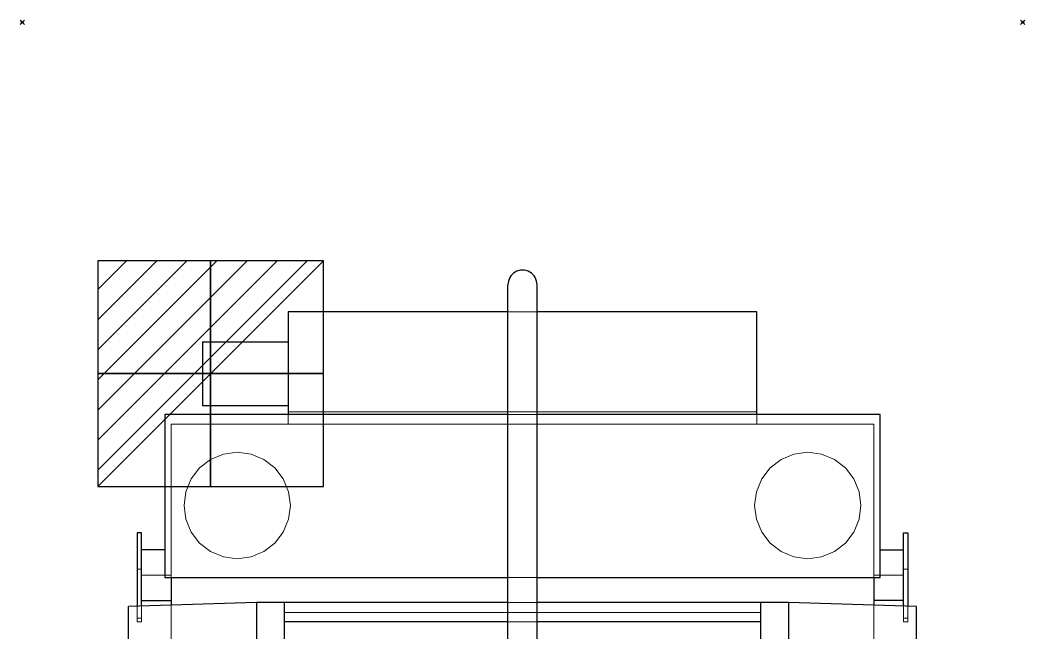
# Model space of a CAD drawing. Header units: millimetres. Extents: x -1 to 471, y -837 to 1.
# Drawn here: x -1 to 471, y -286.8 to 1 of the extents above; entities that cross this region are included whole.
import ezdxf

# ---------------------------------------------------------------- set-up
doc = ezdxf.new("R2010")
doc.units = ezdxf.units.MM
doc.header["$PDMODE"] = 35
for name, color, linetype in [('IQ_200_2D', 1, 'Continuous'), ('IQ_200_3D', 1, 'Continuous'), ('IQ_204_2D', 7, 'Continuous'), ('IQ_204_3D', 7, 'Continuous'), ('IQ_CON_ELECTRICITY_INT', 7, 'Continuous'), ('IQ_INS_3D', 3, 'Continuous')]:
    doc.layers.add(name, color=color, linetype=linetype)

# ---------------------------------------------------------------- blocks, each defined once
blk = doc.blocks.new('*X2')
at = {"color": 0}
for p, q in [((286.774344, 2204.447934), (296.618251, 2214.291842)), ((286.774344, 2205.862148), (295.204037, 2214.291842)), ((286.774344, 2207.276361), (293.789824, 2214.291842)), ((286.774344, 2208.690575), (292.37561, 2214.291842)), ((286.774344, 2210.104788), (290.961397, 2214.291842)), ((286.774344, 2211.519002), (289.547183, 2214.291842)), ((286.774344, 2212.933216), (288.13297, 2214.291842))]:
    blk.add_line(p, q, dxfattribs=at)
blk = doc.blocks.new('ELECTRICITY')
for p, q in [((2.121, 2.121), (-2.121, 2.121)), ((-2.121, 2.121), (-2.121, -2.121)), ((-2.121, -2.121), (2.121, 2.121)), ((2.121, -2.121), (2.121, 2.121)), ((-2.121, -2.121), (2.121, -2.121))]:
    blk.add_line(p, q)
at = {"extrusion": (-1, 0, 0)}
for p, q in [((0, -2.121, 2.121), (0, 2.121, 2.121)), ((0, 2.121, -2.121), (0, -2.121, -2.121)), ((0, 2.121, 2.121), (0, 2.121, -2.121)), ((0, 2.121, -2.121), (0, -2.121, 2.121)), ((0, -2.121, -2.121), (0, -2.121, 2.121))]:
    blk.add_line(p, q, dxfattribs=at)
at = {"extrusion": (0, -1, 0)}
for p, q in [((2.121, 0, 2.121), (-2.121, 0, 2.121)), ((-2.121, 0, -2.121), (2.121, 0, -2.121)), ((-2.121, 0, 2.121), (-2.121, 0, -2.121)), ((-2.121, 0, -2.121), (2.121, 0, 2.121)), ((2.121, 0, -2.121), (2.121, 0, 2.121))]:
    blk.add_line(p, q, dxfattribs=at)
at = {"xscale": 0.4000000000000909, "yscale": 0.4000000000000909, "zscale": 0.4000000000000909}
blk.add_blockref('*X2', (-116.831, -883.595), dxfattribs=at)
at = {"extrusion": (-1, 0, 0), "xscale": 0.3999999999999773, "yscale": 0.3999999999999773, "zscale": 0.3999999999999773}
blk.add_blockref('*X2', (-116.831, -883.595), dxfattribs=at)
at = {"extrusion": (0, -1, 0), "xscale": 0.4000000000000909, "yscale": 0.4000000000000909, "zscale": 0.4000000000000909}
blk.add_blockref('*X2', (-116.831, -883.595), dxfattribs=at)

msp = doc.modelspace()

# ---------------------------------------------------------------- linework, layer by layer
at = {"layer": 'IQ_200_2D'}
for p, q in [((125, -136), (125, -184.28)), ((228.16, -136), (125, -136)), ((345, -136), (241.84, -136)), ((345, -184.28), (345, -136)), ((67, -184.28), (67, -260.84)), ((228.16, -184.28), (67, -184.28)), ((403, -184.28), (241.84, -184.28)), ((403, -260.84), (403, -184.28)), ((54.06, -239.81), (54.06, -274.29)), ((55.98, -239.81), (54.06, -239.81)), ((55.98, -274.23), (55.98, -239.81)), ((414.02, -274.23), (414.02, -239.81)), ((414.02, -239.81), (415.94, -239.81)), ((415.94, -239.81), (415.94, -274.29)), ((67, -247.72), (55.98, -247.72)), ((403, -247.72), (414.02, -247.72)), ((67, -260.84), (228.16, -260.84)), ((70, -260.84), (70, -273.78)), ((241.84, -260.84), (403, -260.84)), ((400, -260.84), (400, -273.78)), ((110, -272.5), (50, -274.42)), ((55.98, -271.64), (70, -271.64)), ((110, -272.5), (110, -722.48)), ((228.16, -272.5), (110, -272.5)), ((123, -272.5), (123, -768.9)), ((360, -272.5), (241.84, -272.5)), ((347, -768.9), (347, -272.5)), ((360, -272.5), (360, -722.48)), ((420, -274.42), (360, -272.5)), ((414.02, -271.64), (400, -271.64)), ((50, -756.46), (50, -274.42)), ((420, -756.46), (420, -274.42)), ((228.16, -281.68), (123, -281.68)), ((347, -281.68), (241.84, -281.68))]:
    msp.add_line(p, q, dxfattribs=at)
at = {"layer": 'IQ_200_3D', "linetype": 'Continuous', "lineweight": 5}
for points, invisible_edges in [([(125, -182.99, 940.08), (125, -188.76, 935.59), (125, -188.76, 1165.01), (125, -136, 1131.58)], 1), ([(345, -188.76, 1165.01), (345, -188.76, 935.59), (345, -182.99, 940.08), (345, -136, 1131.58)], 2), ([(125, -182.99, 940.08), (125, -183.45, 938.85), (125, -186.22, 936.16), (125, -188.76, 935.59)], 14), ([(345, -183.45, 938.85), (125, -183.45, 938.85), (125, -182.99, 940.08), (345, -182.99, 940.08)], 1), ([(125, -184.17, 937.75), (125, -185.11, 936.84), (125, -186.22, 936.16), (125, -183.45, 938.85)], 4), ([(345, -184.17, 937.75), (125, -184.17, 937.75), (125, -183.45, 938.85), (345, -183.45, 938.85)], 5), ([(345, -186.22, 936.16), (345, -183.45, 938.85), (345, -182.99, 940.08), (345, -188.76, 935.59)], 13), ([(345, -184.17, 937.75), (345, -183.45, 938.85), (345, -186.22, 936.16), (345, -185.11, 936.84)], 2), ([(400, -291.94, 926), (70, -291.94, 926), (70, -188.76, 926), (400, -188.76, 926)], 1), ([(70, -291.94, 926), (70, -291.94, 1140.87), (70, -260.84, 1140.87), (70, -188.76, 926)], 4), ([(70, -188.76, 1167.78), (70, -188.76, 926), (70, -260.84, 1140.87), (70, -260.84, 1167.78)], 2), ([(125, -188.76, 935.59), (345, -188.76, 935.59), (400, -188.76, 926), (70, -188.76, 926)], 10), ([(400, -188.76, 1167.78), (345, -188.76, 1165.01), (125, -188.76, 1165.01), (70, -188.76, 1167.78)], 5), ([(125, -188.76, 935.59), (70, -188.76, 926), (70, -188.76, 1167.78), (125, -188.76, 1165.01)], 5), ([(125, -184.17, 937.75), (345, -184.17, 937.75), (345, -185.11, 936.84), (125, -185.11, 936.84)], 5), ([(345, -186.22, 936.16), (125, -186.22, 936.16), (125, -185.11, 936.84), (345, -185.11, 936.84)], 5), ([(125, -186.22, 936.16), (125, -187.46, 935.73), (125, -188.76, 935.59)], 12), ([(345, -187.46, 935.73), (125, -187.46, 935.73), (125, -186.22, 936.16), (345, -186.22, 936.16)], 5), ([(345, -188.76, 935.59), (125, -188.76, 935.59), (125, -187.46, 935.73), (345, -187.46, 935.73)], 4), ([(345, -186.22, 936.16), (345, -188.76, 935.59), (345, -187.46, 935.73)], 1), ([(400, -188.76, 1167.78), (400, -188.76, 926), (345, -188.76, 935.59), (345, -188.76, 1165.01)], 10), ([(400, -260.84, 1140.87), (400, -188.76, 926), (400, -188.76, 1167.78), (400, -260.84, 1167.78)], 1), ([(400, -291.94, 926), (400, -188.76, 926), (400, -260.84, 1140.87), (400, -291.94, 1140.87)], 2), ([(70, -291.94, 1140.87), (400, -291.94, 1140.87), (400, -260.84, 1140.87), (70, -260.84, 1140.87)], 1), ([(347, -272.5, 1227.48), (123, -272.5, 1227.48), (123, -273.68, 1236.52), (347, -273.68, 1236.52)], 4), ([(123, -277.16, 1244.94), (347, -277.16, 1244.94), (347, -273.68, 1236.52), (123, -273.68, 1236.52)], 4)]:
    msp.add_3dface(points, dxfattribs=dict(at, invisible_edges=invisible_edges))
for points in [[(345, -182.99, 940.08), (125, -182.99, 940.08), (125, -136, 1131.58), (345, -136, 1131.58)], [(345, -136, 1131.58), (125, -136, 1131.58), (125, -188.76, 1165.01), (345, -188.76, 1165.01)], [(403, -184.28, 1167.78), (67, -184.28, 1167.78), (67, -184.28, 1179.96), (403, -184.28, 1179.96)], [(403, -260.84, 1167.78), (67, -260.84, 1167.78), (67, -184.28, 1167.78), (403, -184.28, 1167.78)], [(403, -184.28, 1179.96), (67, -184.28, 1179.96), (67, -260.84, 1179.96), (403, -260.84, 1179.96)], [(67, -184.28, 1167.78), (67, -260.84, 1167.78), (67, -260.84, 1179.96), (67, -184.28, 1179.96)], [(400, -188.76, 1167.78), (70, -188.76, 1167.78), (70, -260.84, 1167.78), (400, -260.84, 1167.78)], [(403, -260.84, 1179.96), (403, -260.84, 1167.78), (403, -184.28, 1167.78), (403, -184.28, 1179.96)], [(403, -260.84, 1179.96), (67, -260.84, 1179.96), (67, -260.84, 1167.78), (403, -260.84, 1167.78)], [(400, -260.84, 1167.78), (70, -260.84, 1167.78), (70, -260.84, 1140.87), (400, -260.84, 1140.87)], [(347, -272.5, 1212), (123, -272.5, 1212), (123, -272.5, 1227.48), (347, -272.5, 1227.48)], [(347, -281.68, 1212), (123, -281.68, 1212), (123, -272.5, 1212), (347, -272.5, 1212)], [(347, -277.16, 1244.94), (123, -277.16, 1244.94), (123, -306.75, 1296.35), (347, -306.75, 1296.35)], [(347, -281.68, 1147.92), (123, -281.68, 1147.92), (123, -281.68, 1212), (347, -281.68, 1212)], [(347, -723.43, 1147.92), (123, -723.43, 1147.92), (123, -281.68, 1147.92), (347, -281.68, 1147.92)]]:
    msp.add_3dface(points, dxfattribs=at)
at = {"layer": 'IQ_204_2D'}
for p, q in [((228.16, -475.64), (228.16, -123.38)), ((241.84, -475.64), (241.84, -123.38)), ((84.67, -150.05), (84.67, -180.05)), ((84.67, -150.05), (125, -150.05)), ((84.67, -180.05), (125, -180.05))]:
    msp.add_line(p, q, dxfattribs=at)
msp.add_ellipse((235, -123.38), major_axis=(0, 7), ratio=0.977114, start_param=4.712389, end_param=7.853982, dxfattribs=at)
at = {"layer": 'IQ_204_3D', "linetype": 'Continuous', "lineweight": 5}
for points, invisible_edges in [([(84.67, -150.56, 1126.45), (125, -150.56, 1126.45), (125, -150.05, 1122.57), (84.67, -150.05, 1122.57)], 5), ([(125, -150.56, 1118.68), (84.67, -150.56, 1118.68), (84.67, -150.05, 1122.57), (125, -150.05, 1122.57)], 5), ([(84.67, -150.05, 1122.57), (84.67, -150.56, 1118.68), (84.67, -152.06, 1115.07), (84.67, -152.06, 1130.07)], 12), ([(84.67, -150.05, 1122.57), (84.67, -152.06, 1130.07), (84.67, -150.56, 1126.45)], 1), ([(84.67, -152.06, 1130.07), (125, -152.06, 1130.07), (125, -150.56, 1126.45), (84.67, -150.56, 1126.45)], 5), ([(84.67, -150.56, 1118.68), (125, -150.56, 1118.68), (125, -152.06, 1115.07), (84.67, -152.06, 1115.07)], 5), ([(84.67, -154.44, 1133.17), (125, -154.44, 1133.17), (125, -152.06, 1130.07), (84.67, -152.06, 1130.07)], 5), ([(84.67, -152.06, 1115.07), (125, -152.06, 1115.07), (125, -154.44, 1111.96), (84.67, -154.44, 1111.96)], 5), ([(84.67, -152.06, 1130.07), (84.67, -152.06, 1115.07), (84.67, -154.44, 1111.96), (84.67, -161.17, 1137.05)], 13), ([(84.67, -161.17, 1137.05), (84.67, -157.55, 1135.56), (84.67, -154.44, 1133.17), (84.67, -152.06, 1130.07)], 8), ([(84.67, -157.55, 1135.56), (125, -157.55, 1135.56), (125, -154.44, 1133.17), (84.67, -154.44, 1133.17)], 5), ([(84.67, -154.44, 1111.96), (125, -154.44, 1111.96), (125, -157.55, 1109.57), (84.67, -157.55, 1109.57)], 5), ([(84.67, -154.44, 1111.96), (84.67, -157.55, 1109.57), (84.67, -168.93, 1108.08), (84.67, -161.17, 1137.05)], 14), ([(84.67, -161.17, 1137.05), (125, -161.17, 1137.05), (125, -157.55, 1135.56), (84.67, -157.55, 1135.56)], 5), ([(84.67, -157.55, 1109.57), (125, -157.55, 1109.57), (125, -161.17, 1108.08), (84.67, -161.17, 1108.08)], 5), ([(84.67, -157.55, 1109.57), (84.67, -161.17, 1108.08), (84.67, -165.05, 1107.57), (84.67, -168.93, 1108.08)], 8), ([(84.67, -165.05, 1137.57), (125, -165.05, 1137.57), (125, -161.17, 1137.05), (84.67, -161.17, 1137.05)], 4), ([(84.67, -161.17, 1108.08), (125, -161.17, 1108.08), (125, -165.05, 1107.57), (84.67, -165.05, 1107.57)], 1), ([(84.67, -168.93, 1137.05), (84.67, -165.05, 1137.57), (84.67, -161.17, 1137.05), (84.67, -172.55, 1135.56)], 4), ([(84.67, -172.55, 1135.56), (84.67, -161.17, 1137.05), (84.67, -168.93, 1108.08)], 15), ([(125, -165.05, 1107.57), (125, -168.93, 1108.08), (84.67, -168.93, 1108.08), (84.67, -165.05, 1107.57)], 2), ([(84.67, -168.93, 1137.05), (125, -168.93, 1137.05), (125, -165.05, 1137.57), (84.67, -165.05, 1137.57)], 1), ([(125, -168.93, 1108.08), (125, -172.55, 1109.57), (84.67, -172.55, 1109.57), (84.67, -168.93, 1108.08)], 10), ([(84.67, -172.55, 1135.56), (125, -172.55, 1135.56), (125, -168.93, 1137.05), (84.67, -168.93, 1137.05)], 5), ([(84.67, -168.93, 1108.08), (84.67, -172.55, 1109.57), (84.67, -175.66, 1111.96), (84.67, -179.54, 1118.68)], 12), ([(84.67, -178.04, 1130.07), (84.67, -168.93, 1108.08), (84.67, -179.54, 1118.68), (84.67, -180.05, 1122.57)], 11), ([(84.67, -178.04, 1130.07), (84.67, -175.66, 1133.17), (84.67, -172.55, 1135.56), (84.67, -168.93, 1108.08)], 12), ([(125, -172.55, 1109.57), (125, -175.66, 1111.96), (84.67, -175.66, 1111.96), (84.67, -172.55, 1109.57)], 10), ([(84.67, -175.66, 1133.17), (125, -175.66, 1133.17), (125, -172.55, 1135.56), (84.67, -172.55, 1135.56)], 5), ([(125, -178.04, 1115.07), (84.67, -178.04, 1115.07), (84.67, -175.66, 1111.96), (125, -175.66, 1111.96)], 5), ([(84.67, -178.04, 1130.07), (125, -178.04, 1130.07), (125, -175.66, 1133.17), (84.67, -175.66, 1133.17)], 5), ([(84.67, -179.54, 1118.68), (84.67, -175.66, 1111.96), (84.67, -178.04, 1115.07)], 1), ([(84.67, -178.04, 1115.07), (125, -178.04, 1115.07), (125, -179.54, 1118.68), (84.67, -179.54, 1118.68)], 5), ([(84.67, -179.54, 1126.45), (125, -179.54, 1126.45), (125, -178.04, 1130.07), (84.67, -178.04, 1130.07)], 5), ([(84.67, -179.54, 1126.45), (84.67, -178.04, 1130.07), (84.67, -180.05, 1122.57)], 2), ([(84.67, -179.54, 1118.68), (125, -179.54, 1118.68), (125, -180.05, 1122.57), (84.67, -180.05, 1122.57)], 5), ([(125, -179.54, 1126.45), (84.67, -179.54, 1126.45), (84.67, -180.05, 1122.57), (125, -180.05, 1122.57)], 5), ([(88.5, -205.35, 900), (94.53, -202.85, 900), (101, -202, 900), (113.5, -205.35, 900)], 12), ([(94.53, -202.85, 926), (94.53, -202.85, 900), (88.5, -205.35, 900), (88.5, -205.35, 926)], 5), ([(94.53, -202.85, 900), (94.53, -202.85, 926), (101, -202, 926), (101, -202, 900)], 5), ([(113.5, -205.35, 900), (101, -202, 900), (107.47, -202.85, 900)], 1), ([(107.47, -202.85, 926), (107.47, -202.85, 900), (101, -202, 900), (101, -202, 926)], 5), ([(113.5, -205.35, 926), (113.5, -205.35, 900), (107.47, -202.85, 900), (107.47, -202.85, 926)], 5), ([(369, -202, 900), (381.5, -248.65, 900), (351.32, -209.32, 900), (362.53, -202.85, 900)], 7), ([(351.32, -209.32, 900), (356.5, -205.35, 900), (362.53, -202.85, 900)], 12), ([(362.53, -202.85, 926), (362.53, -202.85, 900), (356.5, -205.35, 900), (356.5, -205.35, 926)], 5), ([(362.53, -202.85, 900), (362.53, -202.85, 926), (369, -202, 926), (369, -202, 900)], 5), ([(375.47, -202.85, 900), (381.5, -205.35, 900), (386.68, -209.32, 900), (369, -202, 900)], 4), ([(369, -202, 900), (386.68, -209.32, 900), (381.5, -248.65, 900)], 15), ([(375.47, -202.85, 926), (375.47, -202.85, 900), (369, -202, 900), (369, -202, 926)], 5), ([(381.5, -205.35, 926), (381.5, -205.35, 900), (375.47, -202.85, 900), (375.47, -202.85, 926)], 5), ([(94.53, -251.15, 900), (88.5, -248.65, 900), (83.32, -244.68, 900), (113.5, -205.35, 900)], 12), ([(88.5, -205.35, 900), (113.5, -205.35, 900), (83.32, -244.68, 900), (83.32, -209.32, 900)], 7), ([(88.5, -205.35, 926), (88.5, -205.35, 900), (83.32, -209.32, 900), (83.32, -209.32, 926)], 5), ([(125.15, -220.53, 900), (94.53, -251.15, 900), (113.5, -205.35, 900)], 15), ([(113.5, -205.35, 900), (118.68, -209.32, 900), (122.65, -214.5, 900), (125.15, -220.53, 900)], 8), ([(118.68, -209.32, 926), (118.68, -209.32, 900), (113.5, -205.35, 900), (113.5, -205.35, 926)], 5), ([(356.5, -205.35, 926), (356.5, -205.35, 900), (351.32, -209.32, 900), (351.32, -209.32, 926)], 5), ([(386.68, -209.32, 926), (386.68, -209.32, 900), (381.5, -205.35, 900), (381.5, -205.35, 926)], 5), ([(83.32, -209.32, 900), (83.32, -244.68, 900), (76.85, -220.53, 900), (79.35, -214.5, 900)], 3), ([(83.32, -209.32, 926), (83.32, -209.32, 900), (79.35, -214.5, 900), (79.35, -214.5, 926)], 5), ([(122.65, -214.5, 926), (122.65, -214.5, 900), (118.68, -209.32, 900), (118.68, -209.32, 926)], 5), ([(351.32, -209.32, 900), (344, -227, 900), (344.85, -220.53, 900), (347.35, -214.5, 900)], 1), ([(344.85, -233.47, 900), (344, -227, 900), (351.32, -209.32, 900)], 14), ([(381.5, -248.65, 900), (356.5, -248.65, 900), (344.85, -233.47, 900), (351.32, -209.32, 900)], 15), ([(351.32, -209.32, 926), (351.32, -209.32, 900), (347.35, -214.5, 900), (347.35, -214.5, 926)], 5), ([(394, -227, 900), (386.68, -244.68, 900), (381.5, -248.65, 900), (386.68, -209.32, 900)], 13), ([(390.65, -214.5, 900), (393.15, -220.53, 900), (394, -227, 900), (386.68, -209.32, 900)], 4), ([(390.65, -214.5, 926), (390.65, -214.5, 900), (386.68, -209.32, 900), (386.68, -209.32, 926)], 5), ([(79.35, -214.5, 926), (79.35, -214.5, 900), (76.85, -220.53, 900), (76.85, -220.53, 926)], 5), ([(125.15, -220.53, 926), (125.15, -220.53, 900), (122.65, -214.5, 900), (122.65, -214.5, 926)], 5), ([(347.35, -214.5, 926), (347.35, -214.5, 900), (344.85, -220.53, 900), (344.85, -220.53, 926)], 5), ([(393.15, -220.53, 926), (393.15, -220.53, 900), (390.65, -214.5, 900), (390.65, -214.5, 926)], 5), ([(76.85, -220.53, 900), (83.32, -244.68, 900), (76, -227, 900)], 3), ([(76.85, -220.53, 926), (76.85, -220.53, 900), (76, -227, 900), (76, -227, 926)], 1), ([(94.53, -251.15, 900), (125.15, -220.53, 900), (125.15, -233.47, 900), (122.65, -239.5, 900)], 11), ([(125.15, -233.47, 900), (125.15, -220.53, 900), (126, -227, 900)], 1), ([(126, -227, 926), (126, -227, 900), (125.15, -220.53, 900), (125.15, -220.53, 926)], 4), ([(344.85, -220.53, 926), (344.85, -220.53, 900), (344, -227, 900), (344, -227, 926)], 1), ([(394, -227, 926), (394, -227, 900), (393.15, -220.53, 900), (393.15, -220.53, 926)], 4), ([(83.32, -244.68, 900), (79.35, -239.5, 900), (76.85, -233.47, 900), (76, -227, 900)], 8), ([(76, -227, 900), (76.85, -233.47, 900), (76.85, -233.47, 926), (76, -227, 926)], 2), ([(125.15, -233.47, 926), (125.15, -233.47, 900), (126, -227, 900), (126, -227, 926)], 1), ([(344, -227, 900), (344.85, -233.47, 900), (344.85, -233.47, 926), (344, -227, 926)], 2), ([(394, -227, 900), (393.15, -233.47, 900), (390.65, -239.5, 900), (386.68, -244.68, 900)], 8), ([(393.15, -233.47, 926), (393.15, -233.47, 900), (394, -227, 900), (394, -227, 926)], 1), ([(79.35, -239.5, 926), (76.85, -233.47, 926), (76.85, -233.47, 900), (79.35, -239.5, 900)], 10), ([(122.65, -239.5, 926), (122.65, -239.5, 900), (125.15, -233.47, 900), (125.15, -233.47, 926)], 5), ([(347.35, -239.5, 900), (344.85, -233.47, 900), (356.5, -248.65, 900), (351.32, -244.68, 900)], 2), ([(347.35, -239.5, 926), (344.85, -233.47, 926), (344.85, -233.47, 900), (347.35, -239.5, 900)], 10), ([(390.65, -239.5, 926), (390.65, -239.5, 900), (393.15, -233.47, 900), (393.15, -233.47, 926)], 5), ([(54.06, -239.81, 1191.09), (54.06, -240.38, 1195.81), (55.98, -240.38, 1195.81), (55.98, -239.81, 1191.09)], 2), ([(55.98, -239.81, 1142.55), (55.98, -240.46, 1137.5), (54.06, -240.46, 1137.5), (54.06, -239.81, 1142.55)], 2), ([(54.06, -239.81, 1142.55), (54.06, -240.46, 1137.5), (54.06, -279.86, 1140.87), (54.06, -280.04, 1141.76)], 10), ([(54.06, -239.81, 1142.55), (54.06, -280.42, 1142.58), (54.06, -280.97, 1143.29), (54.06, -239.81, 1191.09)], 5), ([(54.06, -239.81, 1142.55), (54.06, -280.04, 1141.76), (54.06, -280.42, 1142.58)], 13), ([(54.06, -281.68, 1143.86), (54.06, -281.68, 1210.93), (54.06, -239.81, 1191.09), (54.06, -280.97, 1143.29)], 6), ([(54.06, -239.81, 1191.09), (54.06, -281.68, 1210.93), (54.06, -256.95, 1210.93), (54.06, -240.38, 1195.81)], 5), ([(54.06, -240.38, 1195.81), (54.06, -242.03, 1200.26), (55.98, -242.03, 1200.26), (55.98, -240.38, 1195.81)], 10), ([(54.06, -242.03, 1200.26), (54.06, -240.38, 1195.81), (54.06, -256.95, 1210.93)], 14), ([(54.06, -242.36, 1132.77), (54.06, -240.46, 1137.5), (55.98, -240.46, 1137.5), (55.98, -242.36, 1132.77)], 10), ([(54.06, -278.79, 1135.89), (54.06, -279.86, 1140.87), (54.06, -240.46, 1137.5), (54.06, -242.36, 1132.77)], 10), ([(55.98, -256.95, 1210.93), (55.98, -281.68, 1210.93), (55.98, -239.81, 1191.09), (55.98, -240.38, 1195.81)], 10), ([(55.98, -281.68, 1143.86), (55.98, -280.97, 1143.29), (55.98, -239.81, 1191.09), (55.98, -281.68, 1210.93)], 6), ([(55.98, -280.97, 1143.29), (55.98, -280.42, 1142.58), (55.98, -239.81, 1142.55), (55.98, -239.81, 1191.09)], 10), ([(55.98, -280.42, 1142.58), (55.98, -280.04, 1141.76), (55.98, -239.81, 1142.55)], 14), ([(55.98, -240.46, 1137.5), (55.98, -239.81, 1142.55), (55.98, -279.86, 1140.87), (55.98, -278.79, 1135.89)], 10), ([(55.98, -279.86, 1140.87), (55.98, -239.81, 1142.55), (55.98, -280.04, 1141.76)], 3), ([(55.98, -242.03, 1200.26), (55.98, -244.69, 1204.2), (55.98, -256.95, 1210.93), (55.98, -240.38, 1195.81)], 6), ([(55.98, -278.79, 1135.89), (55.98, -276.49, 1131.33), (55.98, -242.36, 1132.77), (55.98, -240.46, 1137.5)], 10), ([(83.32, -244.68, 926), (79.35, -239.5, 926), (79.35, -239.5, 900), (83.32, -244.68, 900)], 10), ([(94.53, -251.15, 900), (122.65, -239.5, 900), (101, -252, 900)], 3), ([(122.65, -239.5, 900), (118.68, -244.68, 900), (113.5, -248.65, 900), (101, -252, 900)], 12), ([(118.68, -244.68, 926), (118.68, -244.68, 900), (122.65, -239.5, 900), (122.65, -239.5, 926)], 5), ([(351.32, -244.68, 926), (347.35, -239.5, 926), (347.35, -239.5, 900), (351.32, -244.68, 900)], 10), ([(386.68, -244.68, 926), (386.68, -244.68, 900), (390.65, -239.5, 900), (390.65, -239.5, 926)], 5), ([(414.02, -239.81, 1191.09), (414.02, -240.38, 1195.81), (415.94, -240.38, 1195.81), (415.94, -239.81, 1191.09)], 2), ([(415.94, -239.81, 1142.55), (415.94, -240.46, 1137.5), (414.02, -240.46, 1137.5), (414.02, -239.81, 1142.55)], 2), ([(414.02, -239.81, 1191.09), (414.02, -280.97, 1143.29), (414.02, -281.68, 1143.86), (414.02, -281.68, 1210.93)], 9), ([(414.02, -239.81, 1142.55), (414.02, -280.42, 1142.58), (414.02, -280.97, 1143.29), (414.02, -239.81, 1191.09)], 5), ([(414.02, -279.86, 1140.87), (414.02, -280.04, 1141.76), (414.02, -239.81, 1142.55), (414.02, -240.46, 1137.5)], 10), ([(414.02, -280.42, 1142.58), (414.02, -239.81, 1142.55), (414.02, -280.04, 1141.76)], 3), ([(414.02, -256.95, 1210.93), (414.02, -240.38, 1195.81), (414.02, -239.81, 1191.09), (414.02, -281.68, 1210.93)], 5), ([(415.94, -242.03, 1200.26), (415.94, -240.38, 1195.81), (414.02, -240.38, 1195.81), (414.02, -242.03, 1200.26)], 10), ([(414.02, -242.03, 1200.26), (414.02, -240.38, 1195.81), (414.02, -256.95, 1210.93), (414.02, -244.69, 1204.2)], 6), ([(415.94, -240.46, 1137.5), (415.94, -242.36, 1132.77), (414.02, -242.36, 1132.77), (414.02, -240.46, 1137.5)], 10), ([(414.02, -278.79, 1135.89), (414.02, -279.86, 1140.87), (414.02, -240.46, 1137.5), (414.02, -242.36, 1132.77)], 10), ([(415.94, -256.95, 1210.93), (415.94, -239.81, 1191.09), (415.94, -240.38, 1195.81), (415.94, -242.03, 1200.26)], 9), ([(415.94, -239.81, 1142.55), (415.94, -239.81, 1191.09), (415.94, -280.97, 1143.29), (415.94, -280.42, 1142.58)], 10), ([(415.94, -279.86, 1140.87), (415.94, -240.46, 1137.5), (415.94, -239.81, 1142.55), (415.94, -280.04, 1141.76)], 5), ([(415.94, -280.42, 1142.58), (415.94, -280.04, 1141.76), (415.94, -239.81, 1142.55)], 14), ([(415.94, -281.68, 1143.86), (415.94, -280.97, 1143.29), (415.94, -239.81, 1191.09), (415.94, -281.68, 1210.93)], 6), ([(415.94, -281.68, 1210.93), (415.94, -239.81, 1191.09), (415.94, -256.95, 1210.93)], 3), ([(415.94, -242.36, 1132.77), (415.94, -240.46, 1137.5), (415.94, -278.79, 1135.89), (415.94, -276.49, 1131.33)], 10), ([(415.94, -279.86, 1140.87), (415.94, -278.79, 1135.89), (415.94, -240.46, 1137.5)], 14), ([(55.98, -244.69, 1204.2), (55.98, -242.03, 1200.26), (54.06, -242.03, 1200.26), (54.06, -244.69, 1204.2)], 10), ([(54.06, -256.95, 1210.93), (54.06, -248.2, 1207.4), (54.06, -244.69, 1204.2), (54.06, -242.03, 1200.26)], 9), ([(54.06, -245.39, 1128.67), (54.06, -242.36, 1132.77), (55.98, -242.36, 1132.77), (55.98, -245.39, 1128.67)], 10), ([(54.06, -276.49, 1131.33), (54.06, -278.79, 1135.89), (54.06, -242.36, 1132.77), (54.06, -245.39, 1128.67)], 10), ([(54.06, -244.69, 1204.2), (54.06, -248.2, 1207.4), (55.98, -248.2, 1207.4), (55.98, -244.69, 1204.2)], 10), ([(54.06, -249.36, 1125.47), (54.06, -245.39, 1128.67), (55.98, -245.39, 1128.67), (55.98, -249.36, 1125.47)], 10), ([(54.06, -273.13, 1127.51), (54.06, -276.49, 1131.33), (54.06, -245.39, 1128.67), (54.06, -249.36, 1125.47)], 10), ([(55.98, -276.49, 1131.33), (55.98, -273.13, 1127.51), (55.98, -245.39, 1128.67), (55.98, -242.36, 1132.77)], 10), ([(55.98, -248.2, 1207.4), (55.98, -252.37, 1209.69), (55.98, -256.95, 1210.93), (55.98, -244.69, 1204.2)], 4), ([(55.98, -249.36, 1125.47), (55.98, -245.39, 1128.67), (55.98, -273.13, 1127.51)], 14), ([(83.32, -244.68, 926), (83.32, -244.68, 900), (88.5, -248.65, 900), (88.5, -248.65, 926)], 5), ([(113.5, -248.65, 926), (113.5, -248.65, 900), (118.68, -244.68, 900), (118.68, -244.68, 926)], 5), ([(351.32, -244.68, 926), (351.32, -244.68, 900), (356.5, -248.65, 900), (356.5, -248.65, 926)], 5), ([(381.5, -248.65, 926), (381.5, -248.65, 900), (386.68, -244.68, 900), (386.68, -244.68, 926)], 5), ([(415.94, -244.69, 1204.2), (415.94, -242.03, 1200.26), (414.02, -242.03, 1200.26), (414.02, -244.69, 1204.2)], 10), ([(415.94, -242.36, 1132.77), (415.94, -245.39, 1128.67), (414.02, -245.39, 1128.67), (414.02, -242.36, 1132.77)], 10), ([(414.02, -276.49, 1131.33), (414.02, -278.79, 1135.89), (414.02, -242.36, 1132.77), (414.02, -245.39, 1128.67)], 10), ([(414.02, -244.69, 1204.2), (414.02, -248.2, 1207.4), (415.94, -248.2, 1207.4), (415.94, -244.69, 1204.2)], 10), ([(414.02, -256.95, 1210.93), (414.02, -252.37, 1209.69), (414.02, -248.2, 1207.4), (414.02, -244.69, 1204.2)], 8), ([(415.94, -245.39, 1128.67), (415.94, -249.36, 1125.47), (414.02, -249.36, 1125.47), (414.02, -245.39, 1128.67)], 10), ([(414.02, -273.13, 1127.51), (414.02, -276.49, 1131.33), (414.02, -245.39, 1128.67), (414.02, -249.36, 1125.47)], 10), ([(415.94, -244.69, 1204.2), (415.94, -248.2, 1207.4), (415.94, -256.95, 1210.93), (415.94, -242.03, 1200.26)], 6), ([(415.94, -245.39, 1128.67), (415.94, -242.36, 1132.77), (415.94, -276.49, 1131.33), (415.94, -273.13, 1127.51)], 10), ([(415.94, -249.36, 1125.47), (415.94, -245.39, 1128.67), (415.94, -273.13, 1127.51), (415.94, -268.91, 1124.65)], 10), ([(54.06, -248.2, 1207.4), (54.06, -252.37, 1209.69), (55.98, -252.37, 1209.69), (55.98, -248.2, 1207.4)], 10), ([(54.06, -252.37, 1209.69), (54.06, -248.2, 1207.4), (54.06, -256.95, 1210.93)], 2), ([(54.06, -254, 1123.38), (54.06, -249.36, 1125.47), (55.98, -249.36, 1125.47), (55.98, -254, 1123.38)], 10), ([(54.06, -268.91, 1124.65), (54.06, -273.13, 1127.51), (54.06, -249.36, 1125.47), (54.06, -254, 1123.38)], 10), ([(70, -247.72, 1149.84), (70, -248.13, 1146.74), (55.98, -248.13, 1146.74), (55.98, -247.72, 1149.84)], 10), ([(55.98, -247.72, 1149.84), (55.98, -248.13, 1152.94), (70, -248.13, 1152.94), (70, -247.72, 1149.84)], 10), ([(55.98, -249.32, 1143.86), (55.98, -248.13, 1146.74), (70, -248.13, 1146.74), (70, -249.32, 1143.86)], 10), ([(55.98, -248.13, 1152.94), (55.98, -249.32, 1155.82), (70, -249.32, 1155.82), (70, -248.13, 1152.94)], 10), ([(55.98, -251.22, 1141.38), (55.98, -249.32, 1143.86), (70, -249.32, 1143.86), (70, -251.22, 1141.38)], 10), ([(55.98, -249.32, 1155.82), (55.98, -251.22, 1158.3), (70, -251.22, 1158.3), (70, -249.32, 1155.82)], 10), ([(55.98, -249.36, 1125.47), (55.98, -273.13, 1127.51), (55.98, -268.91, 1124.65), (55.98, -254, 1123.38)], 5), ([(88.5, -248.65, 926), (88.5, -248.65, 900), (94.53, -251.15, 900), (94.53, -251.15, 926)], 5), ([(113.5, -248.65, 900), (107.47, -251.15, 900), (101, -252, 900)], 12), ([(107.47, -251.15, 926), (107.47, -251.15, 900), (113.5, -248.65, 900), (113.5, -248.65, 926)], 5), ([(369, -252, 900), (362.53, -251.15, 900), (356.5, -248.65, 900), (381.5, -248.65, 900)], 12), ([(356.5, -248.65, 926), (356.5, -248.65, 900), (362.53, -251.15, 900), (362.53, -251.15, 926)], 5), ([(381.5, -248.65, 900), (375.47, -251.15, 900), (369, -252, 900)], 12), ([(375.47, -251.15, 926), (375.47, -251.15, 900), (381.5, -248.65, 900), (381.5, -248.65, 926)], 5), ([(400, -247.72, 1149.84), (400, -248.13, 1152.94), (414.02, -248.13, 1152.94), (414.02, -247.72, 1149.84)], 10), ([(414.02, -247.72, 1149.84), (414.02, -248.13, 1146.74), (400, -248.13, 1146.74), (400, -247.72, 1149.84)], 10), ([(414.02, -249.32, 1155.82), (414.02, -248.13, 1152.94), (400, -248.13, 1152.94), (400, -249.32, 1155.82)], 10), ([(414.02, -248.13, 1146.74), (414.02, -249.32, 1143.86), (400, -249.32, 1143.86), (400, -248.13, 1146.74)], 10), ([(414.02, -251.22, 1158.3), (414.02, -249.32, 1155.82), (400, -249.32, 1155.82), (400, -251.22, 1158.3)], 10), ([(414.02, -249.32, 1143.86), (414.02, -251.22, 1141.38), (400, -251.22, 1141.38), (400, -249.32, 1143.86)], 10), ([(415.94, -252.37, 1209.69), (415.94, -248.2, 1207.4), (414.02, -248.2, 1207.4), (414.02, -252.37, 1209.69)], 10), ([(415.94, -249.36, 1125.47), (415.94, -254, 1123.38), (414.02, -254, 1123.38), (414.02, -249.36, 1125.47)], 10), ([(414.02, -268.91, 1124.65), (414.02, -273.13, 1127.51), (414.02, -249.36, 1125.47), (414.02, -254, 1123.38)], 10), ([(415.94, -256.95, 1210.93), (415.94, -248.2, 1207.4), (415.94, -252.37, 1209.69)], 1), ([(415.94, -254, 1123.38), (415.94, -249.36, 1125.47), (415.94, -268.91, 1124.65), (415.94, -264.1, 1122.95)], 10), ([(55.98, -256.95, 1210.93), (55.98, -252.37, 1209.69), (54.06, -252.37, 1209.69), (54.06, -256.95, 1210.93)], 2), ([(54.06, -259.03, 1122.52), (54.06, -254, 1123.38), (55.98, -254, 1123.38), (55.98, -259.03, 1122.52)], 10), ([(54.06, -264.1, 1122.95), (54.06, -268.91, 1124.65), (54.06, -254, 1123.38), (54.06, -259.03, 1122.52)], 2), ([(55.98, -253.7, 1139.48), (55.98, -251.22, 1141.38), (70, -251.22, 1141.38), (70, -253.7, 1139.48)], 10), ([(55.98, -251.22, 1158.3), (55.98, -253.7, 1160.2), (70, -253.7, 1160.2), (70, -251.22, 1158.3)], 10), ([(55.98, -256.58, 1138.29), (55.98, -253.7, 1139.48), (70, -253.7, 1139.48), (70, -256.58, 1138.29)], 10), ([(55.98, -253.7, 1160.2), (55.98, -256.58, 1161.39), (70, -256.58, 1161.39), (70, -253.7, 1160.2)], 10), ([(55.98, -264.1, 1122.95), (55.98, -259.03, 1122.52), (55.98, -254, 1123.38), (55.98, -268.91, 1124.65)], 4), ([(94.53, -251.15, 926), (94.53, -251.15, 900), (101, -252, 900), (101, -252, 926)], 5), ([(107.47, -251.15, 900), (107.47, -251.15, 926), (101, -252, 926), (101, -252, 900)], 5), ([(362.53, -251.15, 926), (362.53, -251.15, 900), (369, -252, 900), (369, -252, 926)], 5), ([(375.47, -251.15, 900), (375.47, -251.15, 926), (369, -252, 926), (369, -252, 900)], 5), ([(414.02, -253.7, 1160.2), (414.02, -251.22, 1158.3), (400, -251.22, 1158.3), (400, -253.7, 1160.2)], 10), ([(414.02, -251.22, 1141.38), (414.02, -253.7, 1139.48), (400, -253.7, 1139.48), (400, -251.22, 1141.38)], 10), ([(414.02, -256.58, 1161.39), (414.02, -253.7, 1160.2), (400, -253.7, 1160.2), (400, -256.58, 1161.39)], 10), ([(414.02, -253.7, 1139.48), (414.02, -256.58, 1138.29), (400, -256.58, 1138.29), (400, -253.7, 1139.48)], 10), ([(415.94, -256.95, 1210.93), (415.94, -252.37, 1209.69), (414.02, -252.37, 1209.69), (414.02, -256.95, 1210.93)], 2), ([(414.02, -259.03, 1122.52), (414.02, -254, 1123.38), (415.94, -254, 1123.38), (415.94, -259.03, 1122.52)], 10), ([(414.02, -254, 1123.38), (414.02, -259.03, 1122.52), (414.02, -264.1, 1122.95), (414.02, -268.91, 1124.65)], 8), ([(415.94, -254, 1123.38), (415.94, -264.1, 1122.95), (415.94, -259.03, 1122.52)], 1), ([(55.98, -259.03, 1122.52), (55.98, -264.1, 1122.95), (54.06, -264.1, 1122.95), (54.06, -259.03, 1122.52)], 10), ([(55.98, -259.68, 1137.88), (55.98, -256.58, 1138.29), (70, -256.58, 1138.29), (70, -259.68, 1137.88)], 2), ([(70, -259.68, 1161.8), (70, -256.58, 1161.39), (55.98, -256.58, 1161.39), (55.98, -259.68, 1161.8)], 2), ([(414.02, -259.68, 1161.8), (414.02, -256.58, 1161.39), (400, -256.58, 1161.39), (400, -259.68, 1161.8)], 2), ([(400, -259.68, 1137.88), (400, -256.58, 1138.29), (414.02, -256.58, 1138.29), (414.02, -259.68, 1137.88)], 2), ([(415.94, -259.03, 1122.52), (415.94, -264.1, 1122.95), (414.02, -264.1, 1122.95), (414.02, -259.03, 1122.52)], 10), ([(54.06, -268.91, 1124.65), (54.06, -264.1, 1122.95), (55.98, -264.1, 1122.95), (55.98, -268.91, 1124.65)], 10), ([(55.98, -259.68, 1161.8), (55.98, -262.78, 1161.39), (70, -262.78, 1161.39), (70, -259.68, 1161.8)], 2), ([(70, -259.68, 1137.88), (70, -262.78, 1138.29), (55.98, -262.78, 1138.29), (55.98, -259.68, 1137.88)], 2), ([(55.98, -262.78, 1161.39), (55.98, -265.66, 1160.2), (70, -265.66, 1160.2), (70, -262.78, 1161.39)], 10), ([(55.98, -265.66, 1139.48), (55.98, -262.78, 1138.29), (70, -262.78, 1138.29), (70, -265.66, 1139.48)], 10), ([(414.02, -259.68, 1137.88), (414.02, -262.78, 1138.29), (400, -262.78, 1138.29), (400, -259.68, 1137.88)], 2), ([(400, -259.68, 1161.8), (400, -262.78, 1161.39), (414.02, -262.78, 1161.39), (414.02, -259.68, 1161.8)], 2), ([(414.02, -262.78, 1138.29), (414.02, -265.66, 1139.48), (400, -265.66, 1139.48), (400, -262.78, 1138.29)], 10), ([(414.02, -265.66, 1160.2), (414.02, -262.78, 1161.39), (400, -262.78, 1161.39), (400, -265.66, 1160.2)], 10), ([(415.94, -264.1, 1122.95), (415.94, -268.91, 1124.65), (414.02, -268.91, 1124.65), (414.02, -264.1, 1122.95)], 10), ([(54.06, -273.13, 1127.51), (54.06, -268.91, 1124.65), (55.98, -268.91, 1124.65), (55.98, -273.13, 1127.51)], 10), ([(55.98, -265.66, 1160.2), (55.98, -268.14, 1158.3), (70, -268.14, 1158.3), (70, -265.66, 1160.2)], 10), ([(55.98, -268.14, 1141.38), (55.98, -265.66, 1139.48), (70, -265.66, 1139.48), (70, -268.14, 1141.38)], 10), ([(55.98, -268.14, 1158.3), (55.98, -270.04, 1155.82), (70, -270.04, 1155.82), (70, -268.14, 1158.3)], 10), ([(55.98, -270.04, 1143.86), (55.98, -268.14, 1141.38), (70, -268.14, 1141.38), (70, -270.04, 1143.86)], 10), ([(414.02, -265.66, 1139.48), (414.02, -268.14, 1141.38), (400, -268.14, 1141.38), (400, -265.66, 1139.48)], 10), ([(414.02, -268.14, 1158.3), (414.02, -265.66, 1160.2), (400, -265.66, 1160.2), (400, -268.14, 1158.3)], 10), ([(414.02, -268.14, 1141.38), (414.02, -270.04, 1143.86), (400, -270.04, 1143.86), (400, -268.14, 1141.38)], 10), ([(414.02, -270.04, 1155.82), (414.02, -268.14, 1158.3), (400, -268.14, 1158.3), (400, -270.04, 1155.82)], 10), ([(415.94, -268.91, 1124.65), (415.94, -273.13, 1127.51), (414.02, -273.13, 1127.51), (414.02, -268.91, 1124.65)], 10), ([(54.06, -276.49, 1131.33), (54.06, -273.13, 1127.51), (55.98, -273.13, 1127.51), (55.98, -276.49, 1131.33)], 10), ([(55.98, -270.04, 1155.82), (55.98, -271.23, 1152.94), (70, -271.23, 1152.94), (70, -270.04, 1155.82)], 10), ([(55.98, -271.23, 1146.74), (55.98, -270.04, 1143.86), (70, -270.04, 1143.86), (70, -271.23, 1146.74)], 10), ([(70, -271.64, 1149.84), (70, -271.23, 1152.94), (55.98, -271.23, 1152.94), (55.98, -271.64, 1149.84)], 10), ([(55.98, -271.64, 1149.84), (55.98, -271.23, 1146.74), (70, -271.23, 1146.74), (70, -271.64, 1149.84)], 10), ([(414.02, -270.04, 1143.86), (414.02, -271.23, 1146.74), (400, -271.23, 1146.74), (400, -270.04, 1143.86)], 10), ([(414.02, -271.23, 1152.94), (414.02, -270.04, 1155.82), (400, -270.04, 1155.82), (400, -271.23, 1152.94)], 10), ([(400, -271.64, 1149.84), (400, -271.23, 1146.74), (414.02, -271.23, 1146.74), (414.02, -271.64, 1149.84)], 10), ([(414.02, -271.64, 1149.84), (414.02, -271.23, 1152.94), (400, -271.23, 1152.94), (400, -271.64, 1149.84)], 10), ([(415.94, -273.13, 1127.51), (415.94, -276.49, 1131.33), (414.02, -276.49, 1131.33), (414.02, -273.13, 1127.51)], 10), ([(54.06, -278.79, 1135.89), (54.06, -276.49, 1131.33), (55.98, -276.49, 1131.33), (55.98, -278.79, 1135.89)], 10), ([(415.94, -276.49, 1131.33), (415.94, -278.79, 1135.89), (414.02, -278.79, 1135.89), (414.02, -276.49, 1131.33)], 10), ([(54.06, -279.86, 1140.87), (54.06, -278.79, 1135.89), (55.98, -278.79, 1135.89), (55.98, -279.86, 1140.87)], 2), ([(55.98, -279.86, 1140.87), (55.98, -280.04, 1141.76), (54.06, -280.04, 1141.76), (54.06, -279.86, 1140.87)], 2), ([(54.06, -280.42, 1142.58), (54.06, -280.04, 1141.76), (55.98, -280.04, 1141.76), (55.98, -280.42, 1142.58)], 10), ([(55.98, -280.42, 1142.58), (55.98, -280.97, 1143.29), (54.06, -280.97, 1143.29), (54.06, -280.42, 1142.58)], 10), ([(55.98, -280.97, 1143.29), (55.98, -281.68, 1143.86), (54.06, -281.68, 1143.86), (54.06, -280.97, 1143.29)], 8), ([(414.02, -279.86, 1140.87), (414.02, -278.79, 1135.89), (415.94, -278.79, 1135.89), (415.94, -279.86, 1140.87)], 2), ([(414.02, -280.04, 1141.76), (414.02, -279.86, 1140.87), (415.94, -279.86, 1140.87), (415.94, -280.04, 1141.76)], 8), ([(414.02, -280.42, 1142.58), (414.02, -280.04, 1141.76), (415.94, -280.04, 1141.76), (415.94, -280.42, 1142.58)], 10), ([(415.94, -280.42, 1142.58), (415.94, -280.97, 1143.29), (414.02, -280.97, 1143.29), (414.02, -280.42, 1142.58)], 10), ([(414.02, -281.68, 1143.86), (414.02, -280.97, 1143.29), (415.94, -280.97, 1143.29), (415.94, -281.68, 1143.86)], 2)]:
    msp.add_3dface(points, dxfattribs=dict(at, invisible_edges=invisible_edges))
for points in [[(55.98, -239.81, 1142.55), (54.06, -239.81, 1142.55), (54.06, -239.81, 1191.09), (55.98, -239.81, 1191.09)], [(414.02, -239.81, 1191.09), (415.94, -239.81, 1191.09), (415.94, -239.81, 1142.55), (414.02, -239.81, 1142.55)], [(55.98, -256.95, 1210.93), (54.06, -256.95, 1210.93), (54.06, -281.68, 1210.93), (55.98, -281.68, 1210.93)], [(414.02, -281.68, 1210.93), (415.94, -281.68, 1210.93), (415.94, -256.95, 1210.93), (414.02, -256.95, 1210.93)]]:
    msp.add_3dface(points, dxfattribs=at)
at = {"layer": 'IQ_INS_3D'}
for p in [(0, 0), (470, 0)]:
    msp.add_point(p, dxfattribs=at)

# ---------------------------------------------------------------- block references
at = {"layer": 'IQ_CON_ELECTRICITY_INT', "xscale": 25, "yscale": 25, "zscale": 25}
msp.add_blockref('ELECTRICITY', (88.48, -165.05, -3.81), dxfattribs=at)

doc.saveas('drawing.dxf')
